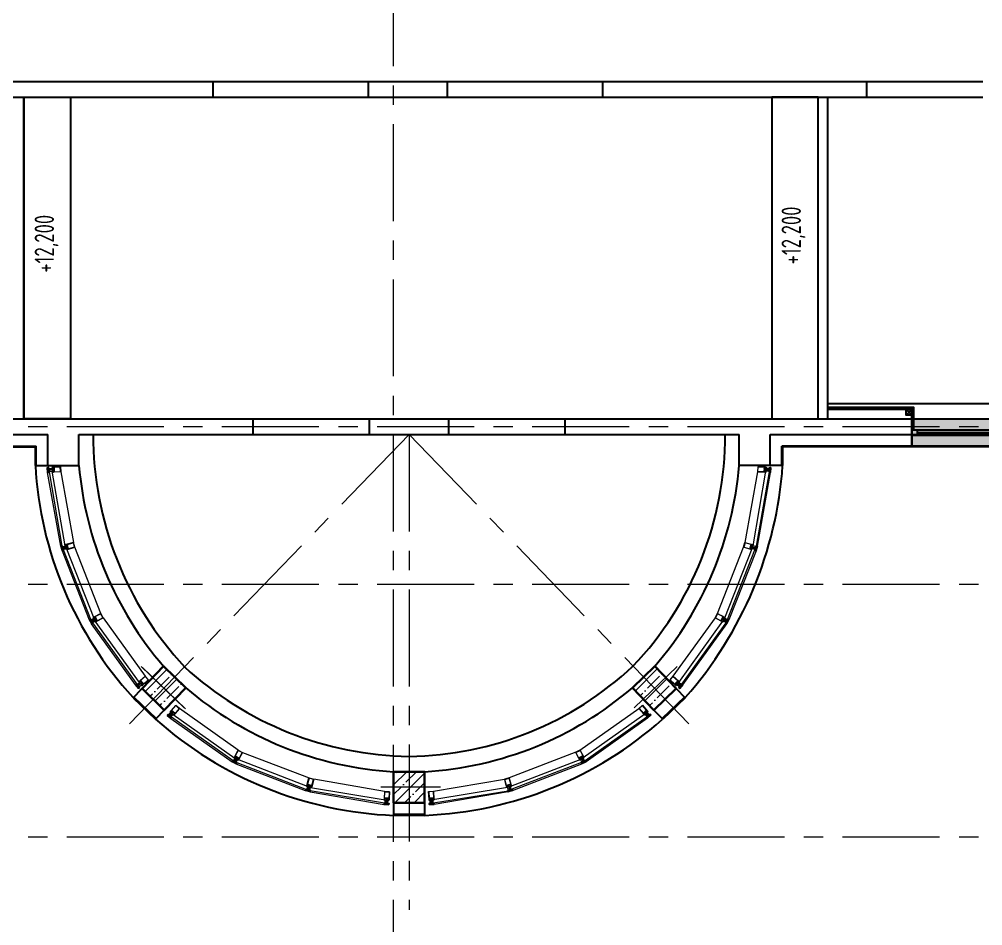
# Model space of a CAD drawing. Header units: millimetres. Extents: x -185251 to 7892985, y -102157 to 319855.
# Drawn here: x -139296 to -126878, y 192294 to 203982 of the extents above; entities that cross this region are included whole.
import ezdxf
from ezdxf import colors
from ezdxf.entities.mleader import LeaderData, LeaderLine
from ezdxf.math import Vec2, Vec3

# ---------------------------------------------------------------- set-up
doc = ezdxf.new("R2010")
doc.units = ezdxf.units.MM
doc.header["$LTSCALE"] = 10
doc.linetypes.add('CENTER', pattern=[2, 1.25, -0.25, 0.25, -0.25])
for name, color, linetype, lineweight in [('АР_Оси', 142, 'Continuous', 9), ('АР_Перегородки витражные', 152, 'Continuous', 13), ('АР_Сущ Несущая стена', 202, 'Continuous', 30), ('АР_Штриховка монолит', 250, 'Continuous', 9)]:
    doc.layers.add(name, color=color, linetype=linetype, lineweight=lineweight)
doc.layers.add('Архитектура', color=251, linetype='Continuous')
doc.layers.get('0').off()
doc.layers.get('0').freeze()
doc.styles.add('ISOCPEUR', font='isocpeur.ttf', dxfattribs={"width": 0.7})
pattern_1 = [(335.76716334, (-69115.3163, 318510.941), (0.651582564, 1.447617495), []), (65.76716334, (-69115.3163, 318510.941), (-1.447617495, 0.651582564), [])]

# ---------------------------------------------------------------- blocks, each defined once
blk = doc.blocks.new('стойка витр.')
h = blk.add_hatch()
h.set_pattern_fill('ANSI37', scale=0.5, angle=-69.2328)
h.set_pattern_definition(pattern_1)
edge = h.paths.add_edge_path()
edge.add_line((-23, 14), (-23, 15))
edge.add_arc((-23, 15), 0.427, 20.7605, 72.3)
edge.add_arc((-23, 16), 0.427, 110.764, 252.288, ccw=False)
edge.add_line((-23, 16), (-22, 16))
edge.add_arc((-22, 16), 0.183, 20.749, 110.7854, ccw=False)
edge.add_line((-22, 16), (-22, 16))
edge.add_arc((-22, 16), 0.183, 200.7666, 335.778)
edge.add_line((-22, 16), (-21, 18))
edge.add_arc((-22, 18), 0.637, 344.3928, 381.7249)
edge.add_line((-21, 18), (-23, 22))
edge.add_arc((-23, 22), 0.637, 19.8094, 57.1415)
edge.add_line((-23, 22), (-24, 23))
edge.add_arc((-24, 23), 0.183, 65.7564, 200.7677)
edge.add_line((-25, 23), (-24, 23))
edge.add_arc((-25, 23), 0.183, -69.251, 20.7854, ccw=False)
edge.add_line((-25, 23), (-26, 22))
edge.add_arc((-26, 23), 0.427, 149.2464, 290.7703, ccw=False)
edge.add_arc((-27, 23), 0.427, 329.2344, 380.7738)
edge.add_line((-26, 23), (-27, 24))
edge.add_arc((-27, 24), 0.183, 20.749, 110.7854)
edge.add_line((-27, 24), (-33, 22))
edge.add_arc((-33, 21), 0.306, 107.612, 200.6883)
edge.add_line((-34, 21), (-33, 21))
edge.add_arc((-33, 21), 0.304, 200.7453, 225.8124)
edge.add_line((-33, 21), (-32, 19))
edge.add_arc((-32, 19), 0.305, -108.8628, 45.7814, ccw=False)
edge.add_arc((-29, 28), 9.95, 231.9543, 250.0412, ccw=False)
edge.add_arc((-35, 20), 0.4, 42.3093, 119.225)
edge.add_arc((-35, 20), 0.602, 134.395, 228.6478)
edge.add_arc((-29, 28), 11, 232.0873, 240.8889)
edge.add_arc((-37, 13), 6.09, 40.7589, 60.6144, ccw=False)
edge.add_arc((-33, 17), 0.305, -34.8959, 41.6027, ccw=False)
edge.add_line((-32, 16), (-33, 16))
edge.add_arc((-33, 16), 0.305, 145.1101, 256.4243)
edge.add_line((-33, 15), (-32, 15))
edge.add_arc((-32, 15), 0.305, -34.8899, 76.4243, ccw=False)
edge.add_line((-32, 15), (-32, 14))
edge.add_arc((-32, 14), 0.305, 145.1101, 256.4243)
edge.add_line((-32, 13), (-31, 13))
edge.add_arc((-31, 13), 0.305, -24.2247, 76.4204, ccw=False)
edge.add_line((-31, 13), (-32, 11))
edge.add_arc((-31, 11), 0.305, 155.7711, 290.7403)
edge.add_line((-31, 11), (-23, 14))
edge.add_arc((-23, 14), 0.183, 290.749, 380.749)
edge = h.paths.add_edge_path(flags=16)
edge.add_line((-23, 21), (-22, 19))
edge.add_arc((-23, 18), 0.541, -69.2328, 20.7672, ccw=False)
edge.add_line((-23, 18), (-23, 18))
edge.add_arc((-24, 18), 0.541, 200.7672, 290.7672, ccw=False)
edge.add_line((-24, 18), (-25, 20))
edge.add_arc((-25, 20), 0.541, 110.7672, 200.7672, ccw=False)
edge.add_line((-25, 21), (-24, 21))
edge.add_arc((-24, 21), 0.541, 20.7672, 110.7672, ccw=False)
edge = h.paths.add_edge_path(flags=16)
edge.add_line((-27, 20), (-26, 17))
edge.add_arc((-26, 17), 0.541, -69.2328, 20.7672, ccw=False)
edge.add_line((-26, 16), (-28, 15))
edge.add_arc((-28, 16), 0.541, 200.7672, 290.7672, ccw=False)
edge.add_line((-29, 15), (-30, 19))
edge.add_arc((-30, 19), 0.541, 110.7672, 200.7672, ccw=False)
edge.add_line((-30, 20), (-28, 21))
edge.add_arc((-27, 20), 0.541, 20.7672, 110.7672, ccw=False)
h = blk.add_hatch()
h.set_pattern_fill('ANSI37', scale=0.5, angle=-69.2328)
h.set_pattern_definition([(335.76716334, (-69115.9168, 318510.7132), (0.651582564, 1.447617495), []), (65.76716334, (-69115.9168, 318510.7132), (-1.447617495, 0.651582564), [])])
edge = h.paths.add_edge_path()
edge.add_arc((-61, -46), 0.549, 155.7657, 200.7672)
edge.add_line((-62, -46), (-61, -44))
edge.add_arc((-61, -44), 0.183, 20.7672, 155.7657)
edge.add_line((-61, -44), (-61, -45))
edge.add_arc((-61, -45), 0.183, 200.7672, 290.7672)
edge.add_line((-61, -45), (-59, -44))
edge.add_arc((-60, -44), 0.427, -69.2328, 72.2936)
edge.add_arc((-59, -43), 0.427, 200.7672, 252.2936)
edge.add_line((-60, -43), (-63, -35))
edge.add_arc((-63, -34), 0.305, 110.7672, 200.7672)
edge.add_line((-63, -34), (-61, -33))
edge.add_arc((-60, -34), 0.304, 76.4029, 110.7672)
edge.add_line((-60, -33), (-60, -34))
edge.add_arc((-108, -56), 53, 16.7114, 24.8229)
edge.add_line((-57, -41), (-58, -41))
edge.add_arc((-58, -41), 0.305, 145.1109, 256.4234)
edge.add_line((-58, -42), (-57, -42))
edge.add_arc((-57, -42), 0.305, -34.8891, 76.4234)
edge.add_line((-57, -42), (-57, -43))
edge.add_arc((-57, -43), 0.305, 145.1109, 256.4234)
edge.add_line((-57, -44), (-56, -44))
edge.add_arc((-56, -44), 0.305, -34.8891, 76.4234)
edge.add_line((-56, -44), (-56, -45))
edge.add_arc((-56, -45), 0.305, 145.1109, 256.4234)
edge.add_line((-56, -46), (-55, -46))
edge.add_arc((-56, -46), 0.305, -34.8891, 76.4234)
edge.add_line((-55, -46), (-56, -47))
edge.add_arc((-56, -47), 0.305, 145.1109, 256.4234)
edge.add_line((-56, -47), (-55, -48))
edge.add_arc((-55, -48), 0.305, -34.8891, 76.4234)
edge.add_line((-55, -48), (-55, -49))
edge.add_arc((-55, -49), 0.305, 145.1109, 256.4234)
edge.add_line((-55, -49), (-54, -50))
edge.add_arc((-54, -50), 0.305, -34.8891, 76.4234)
edge.add_line((-54, -50), (-54, -51))
edge.add_arc((-54, -51), 0.305, 145.1109, 256.4234)
edge.add_line((-54, -51), (-53, -51))
edge.add_arc((-53, -52), 0.305, -43.6751, 76.4279)
edge.add_line((-53, -52), (-54, -53))
edge.add_arc((-54, -53), 0.305, 136.3286, 262.7471)
edge.add_arc((-55, -61), 7.99, 59.586, 82.7471)
edge.add_arc((-51, -54), 0.305, 253.291, 419.586)
edge.add_arc((-53, -61), 6.03, 73.291, 110.7672)
edge.add_line((-55, -55), (-55, -55))
edge.add_arc((-55, -55), 0.427, 200.7672, 290.7672)
edge.add_line((-55, -55), (-57, -51))
edge.add_arc((-56, -51), 0.427, 149.2366, 200.7672)
edge.add_arc((-57, -51), 0.427, -30.7634, 40.0143)
edge.add_arc((-57, -51), 0.427, 40.0005, 110.7672)
edge.add_line((-57, -50), (-58, -51))
edge.add_arc((-58, -51), 0.183, 110.7672, 200.7672)
edge.add_line((-58, -51), (-58, -51))
edge.add_arc((-59, -51), 0.183, 245.7686, 380.7672)
edge.add_line((-59, -51), (-60, -51))
edge.add_arc((-60, -50), 0.549, 200.7672, 245.7686)
edge.add_line((-60, -50), (-62, -46))
edge = h.paths.add_edge_path(flags=16)
edge.add_arc((-59, -49), 0.541, 200.7672, 290.7672)
edge.add_line((-61, -47), (-60, -49))
edge.add_arc((-60, -47), 0.541, 110.7672, 200.7672)
edge.add_line((-59, -46), (-60, -46))
edge.add_arc((-59, -46), 0.541, 20.7672, 110.7672)
edge.add_line((-58, -48), (-59, -46))
edge.add_arc((-58, -49), 0.541, -69.2328, 20.7672)
edge.add_line((-59, -50), (-58, -49))
h = blk.add_hatch()
h.set_pattern_fill('ANSI37', scale=0.5, angle=-69.2328)
h.set_pattern_definition(pattern_1)
edge = h.paths.add_edge_path()
edge.add_line((-8, -26), (-7, -27))
edge.add_arc((-8, -27), 0.427, -30.7656, 20.7738, ccw=False)
edge.add_arc((-7, -27), 0.427, 149.2464, 290.7703)
edge.add_line((-7, -28), (-6, -27))
edge.add_arc((-6, -27), 0.183, 290.749, 380.7854)
edge.add_line((-6, -27), (-6, -27))
edge.add_arc((-6, -27), 0.183, 65.7564, 200.7677, ccw=False)
edge.add_line((-5, -27), (-4, -27))
edge.add_arc((-4, -28), 0.637, 19.8094, 57.1415, ccw=False)
edge.add_line((-4, -28), (-2, -31))
edge.add_arc((-3, -32), 0.637, -15.6072, 21.7249, ccw=False)
edge.add_line((-2, -32), (-3, -33))
edge.add_arc((-3, -33), 0.183, 200.7666, 335.778, ccw=False)
edge.add_line((-3, -33), (-3, -33))
edge.add_arc((-3, -33), 0.183, 20.749, 110.7854)
edge.add_line((-3, -33), (-4, -34))
edge.add_arc((-4, -34), 0.427, 110.764, 252.288)
edge.add_arc((-5, -35), 0.427, 20.7605, 72.3, ccw=False)
edge.add_line((-4, -35), (-4, -36))
edge.add_arc((-4, -36), 0.183, -69.251, 20.7854, ccw=False)
edge.add_line((-4, -36), (-11, -38))
edge.add_arc((-11, -38), 0.306, 200.846, 293.9223, ccw=False)
edge.add_line((-11, -38), (-11, -38))
edge.add_arc((-11, -37), 0.304, 175.722, 200.789, ccw=False)
edge.add_line((-11, -37), (-11, -35))
edge.add_arc((-12, -35), 0.305, 355.7529, 510.3972)
edge.add_arc((-3, -40), 9.95, 151.4932, 169.58)
edge.add_arc((-13, -38), 0.4, 282.3093, 359.225, ccw=False)
edge.add_arc((-13, -38), 0.602, 172.8865, 267.1393, ccw=False)
edge.add_arc((-3, -40), 11, 160.6454, 169.447, ccw=False)
edge.add_arc((-19, -34), 6.09, 340.92, 360.7754)
edge.add_arc((-13, -34), 0.305, 359.9316, 436.4302)
edge.add_line((-13, -34), (-14, -34))
edge.add_arc((-14, -33), 0.305, 145.1101, 256.4243, ccw=False)
edge.add_line((-14, -33), (-14, -32))
edge.add_arc((-14, -32), 0.305, 325.1101, 436.4243)
edge.add_line((-14, -32), (-15, -32))
edge.add_arc((-15, -31), 0.305, 145.1101, 256.4243, ccw=False)
edge.add_line((-15, -31), (-14, -30))
edge.add_arc((-15, -30), 0.305, 325.1139, 425.759)
edge.add_line((-15, -30), (-16, -29))
edge.add_arc((-16, -29), 0.305, 110.794, 245.7633, ccw=False)
edge.add_line((-16, -29), (-8, -26))
edge.add_arc((-8, -26), 0.183, 20.7854, 110.7854, ccw=False)
edge = h.paths.add_edge_path(flags=16)
edge.add_line((-3, -31), (-4, -29))
edge.add_arc((-5, -29), 0.541, 20.7672, 110.7672)
edge.add_line((-5, -28), (-6, -29))
edge.add_arc((-6, -29), 0.541, 110.7672, 200.7672)
edge.add_line((-6, -29), (-5, -32))
edge.add_arc((-5, -32), 0.541, 200.7672, 290.7672)
edge.add_line((-5, -32), (-4, -32))
edge.add_arc((-4, -31), 0.541, 290.7672, 380.7672)
edge = h.paths.add_edge_path(flags=16)
edge.add_line((-7, -33), (-8, -29))
edge.add_arc((-9, -30), 0.541, 20.7672, 110.7672)
edge.add_line((-9, -29), (-11, -30))
edge.add_arc((-11, -31), 0.541, 110.7672, 200.7672)
edge.add_line((-11, -31), (-10, -34))
edge.add_arc((-10, -34), 0.541, 200.7672, 290.7672)
edge.add_line((-9, -35), (-7, -34))
edge.add_arc((-7, -33), 0.541, 290.7672, 380.7672)
at = {"lineweight": 0, "ltscale": 100, "transparency": 33554687}
for points in [[(-69, -58), (-90, -2), (-90, -1), (-89, -1), (-89, -1), (-88, -3), (-87, -3), (-87, -3), (-86, -3), (-87, -1), (-87, 0), (-82, 2), (-81, 1), (-80, 1), (-77, 4), (-78, 5), (-90, 0), (-91, -2), (-70, -59), (-68, -60), (-55, -55), (-55, -54), (-59, -54), (-59, -54), (-60, -56), (-65, -58), (-66, -57), (-67, -55), (-67, -55), (-68, -55), (-68, -56), (-67, -58), (-67, -58), (-68, -59)], [(66, 59), (-27, 24), (-26, 22), (-25, 22), (-25, 22), (-25, 23), (-21, 25), (-19, 21), (-19, 21), (-19, 21), (-18, 17), (-22, 16), (-23, 17), (-23, 16), (-23, 16), (-23, 14), (-17, 16), (-16, 17), (-15, 20), (-15, 20), (-17, 24), (-17, 25), (-17, 25), (-14, 27), (-12, 26), (-4, 5), (-5, 4), (-33, -7), (-33, -7), (-32, -8), (-31, -9), (-30, -9), (-30, -9), (-29, -9), (-29, -8), (-28, -9), (-27, -8), (-27, -8), (-26, -8), (-25, -7), (-25, -7), (-25, -7), (-24, -7), (-24, -6), (-23, -7), (-22, -6), (-22, -6), (-21, -6), (-20, -6), (-20, -5), (-20, -5), (-19, -5), (-18, -4), (-18, -5), (-17, -4), (-15, -5), (-15, -6), (-16, -8), (-16, -9), (-16, -8), (-17, -9), (-18, -9), (-18, -9), (-19, -9), (-19, -10), (-20, -10), (-21, -10), (-21, -11), (-21, -10), (-23, -11), (-23, -11), (-23, -11), (-24, -11), (-24, -12), (-25, -12), (-26, -12), (-26, -13), (-26, -12), (-28, -13), (-28, -13), (-28, -13), (-29, -13), (-29, -14), (-30, -15), (-29, -16), (-29, -16), (-1, -6), (0, -6), (8, -28), (8, -29), (4, -31), (3, -30), (3, -29), (2, -25), (2, -25), (-1, -23), (-2, -23), (-8, -25), (-7, -27), (-6, -28), (-6, -27), (-6, -26), (-2, -25), (0, -28), (0, -28), (0, -29), (1, -32), (-4, -34), (-4, -33), (-4, -33), (-5, -34), (-4, -36), (89, -1), (89, 1), (67, 59)], [(64, 56), (85, 0), (11, -28), (-11, 28)]]:
    blk.add_lwpolyline(points, close=True, dxfattribs=at)
for points in [[(-74, -6), (-74, -6), (-75, -6), (-74, -7), (-77, -8, -0.414362), (-77, -8), (-79, -2, -0.414326), (-79, 0), (-77, 0), (-77, -1), (-76, 0), (-76, 0), (-77, 3, 0.551224), (-78, 4), (-80, 1, -0.267349), (-81, 1), (-82, 1, 0.249629), (-83, 1), (-86, -2, 0.827043), (-86, -3), (-82, -2, -0.414326), (-81, -2), (-78, -9, 0.414326), (-77, -10), (-76, -9, -0.082799), (-72, -16), (-68, -26), (-68, -26), (-68, -26), (-65, -35, -0.082799), (-63, -43), (-64, -44, 0.414326), (-65, -45), (-62, -52, -0.414326), (-62, -53), (-66, -55, 0.827043), (-66, -56), (-61, -56, 0.249629), (-61, -55), (-60, -54, -0.267349), (-59, -54), (-56, -54, 0.551224), (-56, -54), (-57, -51), (-57, -50), (-58, -50), (-58, -51), (-59, -52, -0.414326), (-60, -51), (-63, -45, -0.414362), (-63, -45), (-60, -44), (-60, -45), (-60, -45), (-59, -44)], [(-32, -8), (-33, -7, 0.523933), (-33, -7), (-64, -19, 0.414326), (-65, -20), (-64, -21, 0.410627), (-63, -21), (-63, -21, 0.492552), (-63, -21), (-63, -20, -0.441111), (-63, -20), (-61, -19, -0.208057), (-60, -19, -0.000016), (-57, -21, -0.439819), (-56, -22, -0.000016), (-58, -25, -0.208057), (-58, -26), (-60, -27, -0.441111), (-60, -26), (-61, -26, 0.492552), (-61, -26), (-61, -26, 0.410627), (-62, -27), (-61, -28, 0.414326), (-61, -28), (-30, -17, 0.523933), (-29, -16), (-30, -15)]]:
    blk.add_lwpolyline(points, format="xyb", close=True, dxfattribs=at)
at = {"color": 7, "lineweight": 0, "ltscale": 100, "transparency": 33554687}
for points in [[(-74, 3, 0.57795), (-74, 4), (-75, 4, -0.615334), (-75, 4, 0.101403), (-74, 7, 0.887085), (-74, 7, -0.164997), (-77, 5), (-77, 5, 0.414304), (-78, 4), (-76, 1, 0.228696), (-76, 1, -0.319049), (-76, 0, -0.319002), (-76, 0), (-77, -1, -0.4144), (-77, -1), (-78, 0, 0.668339), (-78, 0), (-79, -2, 0.198883), (-79, -2), (-77, -6, 0.198883), (-77, -7), (-75, -7, 0.668339), (-75, -7), (-75, -7, -0.4144), (-75, -7), (-74, -6, -0.710202), (-73, -7, 0.228696), (-73, -7), (-70, -16, 0.414362), (-70, -16), (-67, -15, 0.151171), (-67, -15), (-67, -15, 0.035408), (-70, -8), (-71, -7, -0.527868), (-71, -7), (-70, -6, 0.527868), (-71, -6), (-72, -5, -0.527868), (-72, -5), (-71, -4, 0.527868), (-71, -4), (-72, -4, -0.527868), (-72, -3), (-72, -2, 0.527868), (-72, -2), (-73, -2, -0.527868), (-73, -1), (-73, 0, 0.527868), (-73, 0), (-74, 0, -0.527868), (-74, 1), (-73, 1, 0.527868), (-74, 2), (-74, 2, -0.527868), (-75, 3)], [(-23, 14), (-23, 15, 0.228752), (-23, 15, -0.710164), (-23, 16), (-22, 16, -0.4144), (-22, 16), (-22, 16, 0.66825), (-22, 16), (-21, 18, 0.164348), (-21, 18), (-23, 22, 0.164348), (-23, 22), (-24, 23, 0.66825), (-25, 23), (-24, 23, -0.4144), (-25, 23), (-26, 22, -0.710164), (-26, 23, 0.228752), (-26, 23), (-27, 24, 0.4144), (-27, 24), (-33, 22, 0.430028), (-34, 21), (-33, 21, 0.109814), (-33, 21), (-32, 19, -0.800036), (-32, 18, -0.079083), (-35, 20, 0.348803), (-35, 20, 0.436125), (-35, 19, 0.038423), (-34, 18, -0.086853), (-32, 17, -0.346763), (-32, 16), (-33, 16, 0.527877), (-33, 15), (-32, 15, -0.527877), (-32, 15), (-32, 14, 0.527877), (-32, 13), (-31, 13, -0.469739), (-31, 13), (-32, 11, 0.667984), (-31, 11), (-23, 14, 0.414214)], [(-53, -51, -0.57795), (-53, -52), (-54, -53, 0.615334), (-54, -53, -0.101403), (-51, -54, -0.887085), (-51, -55, 0.164997), (-55, -55), (-55, -55, -0.414304), (-55, -55), (-57, -51, -0.228696), (-57, -51, 0.319049), (-57, -50, 0.319002), (-57, -50), (-58, -51, 0.4144), (-58, -51), (-58, -51, -0.668339), (-59, -51), (-60, -51, -0.198883), (-60, -50), (-62, -46, -0.198883), (-62, -46), (-61, -44, -0.668339), (-61, -44), (-61, -45, 0.4144), (-61, -45), (-59, -44, 0.710202), (-59, -43, -0.228696), (-60, -43), (-63, -35, -0.414362), (-63, -34), (-61, -33, -0.151171), (-60, -33), (-60, -34, -0.035408), (-57, -41), (-58, -41, 0.527868), (-58, -42), (-57, -42, -0.527868), (-57, -42), (-57, -43, 0.527868), (-57, -44), (-56, -44, -0.527868), (-56, -44), (-56, -45, 0.527868), (-56, -46), (-55, -46, -0.527868), (-55, -46), (-56, -47, 0.527868), (-56, -47), (-55, -48, -0.527868), (-55, -48), (-55, -49, 0.527868), (-55, -49), (-54, -50, -0.527868), (-54, -50), (-54, -51, 0.527868), (-54, -51)], [(-8, -26), (-7, -27, -0.228752), (-7, -27, 0.710164), (-7, -28), (-6, -27, 0.4144), (-6, -27), (-6, -27, -0.66825), (-5, -27), (-4, -27, -0.164348), (-4, -28), (-2, -31, -0.164348), (-2, -32), (-3, -33, -0.66825), (-3, -33), (-3, -33, 0.4144), (-3, -33), (-4, -34, 0.710164), (-4, -34, -0.228752), (-4, -35), (-4, -36, -0.4144), (-4, -36), (-11, -38, -0.430028), (-11, -38), (-11, -38, -0.109814), (-11, -37), (-11, -35, 0.800036), (-12, -35, 0.079083), (-13, -38, -0.348803), (-13, -38, -0.436125), (-14, -38, -0.038423), (-13, -36, 0.086853), (-13, -34, 0.346763), (-13, -34), (-14, -34, -0.527877), (-14, -33), (-14, -32, 0.527877), (-14, -32), (-15, -32, -0.527877), (-15, -31), (-14, -30, 0.469739), (-15, -30), (-16, -29, -0.667984), (-16, -29), (-8, -26, -0.414214)]]:
    blk.add_lwpolyline(points, format="xyb", close=True, dxfattribs=at)
for points in [[(-72, 0), (-73, 0)], [(-27, 24), (-27, 24)], [(-23, 14), (-23, 14)]]:
    blk.add_lwpolyline(points, dxfattribs=at)
blk.add_lwpolyline([(-73, 0), (-55, -48), (-54, -48), (-72, 0)], close=True)
at = {"lineweight": 0, "ltscale": 100, "transparency": 33554687}
for points in [[(-70, -6), (-69, -6), (-31, 9), (-31, 9), (-31, 11)], [(-56, -42), (-56, -41), (-17, -27), (-17, -27), (-16, -29)]]:
    blk.add_lwpolyline(points, dxfattribs=at)
at = {"color": 7}
for points in [[(-27, 20), (-26, 17, -0.414214), (-26, 16), (-28, 15, -0.414214), (-29, 15), (-30, 19, -0.414214), (-30, 20), (-28, 21, -0.414214)], [(-23, 21), (-22, 19, -0.414214), (-23, 18), (-23, 18, -0.414214), (-24, 18), (-25, 20, -0.414214), (-25, 21), (-24, 21, -0.414214)], [(-75, -2), (-74, -4, -0.414214), (-75, -5), (-76, -5, -0.414214), (-77, -5), (-78, -3, -0.414214), (-77, -2), (-76, -2, -0.414214)], [(-58, -48), (-59, -46, 0.414214), (-59, -46), (-60, -46, 0.414214), (-61, -47), (-60, -49, 0.414214), (-59, -50), (-58, -49, 0.414214)], [(-7, -33), (-8, -29, 0.414214), (-9, -29), (-11, -30, 0.414214), (-11, -31), (-10, -34, 0.414214), (-9, -35), (-7, -34, 0.414214)], [(-3, -31), (-4, -29, 0.414214), (-5, -28), (-6, -29, 0.414214), (-6, -29), (-5, -32, 0.414214), (-5, -32), (-4, -32, 0.414214)]]:
    blk.add_lwpolyline(points, format="xyb", close=True, dxfattribs=at)
at = {"color": 7, "lineweight": 0, "ltscale": 100, "transparency": 33554687}
blk.add_arc((-33, 21), 0.305, 110.7562, 200.7779, dxfattribs=at)
blk = doc.blocks.new('A$Ccadbda81')
at = {"layer": 'АР_Перегородки витражные', "color": 5}
for p, q in [((89, -1005), (-114, -61)), ((-95, -53), (104, -1006)), ((145, -997), (-54, -43)), ((55, -46), (251, -953)), ((108, -1064), (489, -1941)), ((508, -1935), (124, -1053)), ((163, -1037), (546, -1918)), ((636, -1855), (270, -1012)), ((533, -1980), (1130, -2751)), ((1163, -2725), (567, -1955)), ((666, -1908), (1236, -2643)), ((1113, -2760), (520, -1993))]:
    blk.add_line(p, q, dxfattribs=at)
at = {"layer": 'АР_Перегородки витражные', "xscale": -1}
for p, rotation in [((-31, -22), 206.0439613467204), ((1196, -2723), 244.0437384224219)]:
    blk.add_blockref('стойка витр.', p, dxfattribs=dict(at, rotation=rotation))
at = {"layer": 'АР_Перегородки витражные'}
for p, rotation in [((181, -1008), 357.0718620546067), ((579, -1924), 9.301548555461455)]:
    blk.add_blockref('стойка витр.', p, dxfattribs=dict(at, rotation=rotation))
blk = doc.blocks.new('A$C81a96c4f')
at = {"layer": 'АР_Штриховка монолит', "ltscale": 100}
h = blk.add_hatch(dxfattribs=at)
h.set_pattern_fill('ANSI35', color=256, scale=700)
h.set_pattern_definition([(45, (-977645.9, 95082.39), (-123.743687, 123.743687), []), (45, (-977522.15, 95082.39), (-123.743687, 123.743687), [218.75, -43.75, 0, -43.75])])
h.paths.add_polyline_path([(-3166, -2990), (-3443, -3278), (-3156, -3556), (-2878, -3268)])
h = blk.add_hatch(dxfattribs=at)
h.set_pattern_fill('ANSI35', color=256, scale=700)
h.set_pattern_definition([(45, (-971324.91, 95091.84), (-123.743687, 123.743687), []), (45, (-971201.17, 95091.84), (-123.743687, 123.743687), [218.75, -43.75, 0, -43.75])])
h.paths.add_polyline_path([(3166, -2990), (2878, -3268), (3156, -3556), (3443, -3278)])
h = blk.add_hatch(dxfattribs=at)
h.set_pattern_fill('ANSI35', color=256, scale=700)
h.set_pattern_definition([(45, (177458.83, -66645.68), (-123.74369, 123.74369), []), (45, (177582.58, -66645.68), (-123.74369, 123.74369), [218.75, -43.75, 0, -43.75])])
h.paths.add_polyline_path([(200, -4350), (-200, -4350), (-200, -4750), (200, -4750)])
at = {"layer": 'АР_Сущ Несущая стена', "ltscale": 100}
for points in [[(-2878, -3268), (-3166, -2990), (-3443, -3278), (-3156, -3556)], [(2878, -3268), (3166, -2990), (3443, -3278), (3156, -3556)], [(-200, -4350), (200, -4350), (200, -4750), (-200, -4750)]]:
    blk.add_lwpolyline(points, close=True, dxfattribs=at)
blk = doc.blocks.new('_DOTSMALL')
at = {"color": 0, "linetype": 'ByBlock', "const_width": 0.5}
blk.add_lwpolyline([(-0.0625, 0, 1), (0.0625, 0, 1)], format="xyb", close=True, dxfattribs=at)
blk = doc.blocks.new('A$Ce02d65bd')
at = {"ltscale": 100}
for points in [[(0, 0), (0, 75), (75, 75), (75, 0), (0, 0)], [(0, 0), (75, 75)], [(0, 75), (75, 0)]]:
    blk.add_lwpolyline(points, dxfattribs=at)
blk = doc.blocks.new('*U108')
at = {"true_color": 0xffffff}
h = blk.add_hatch(color=7, dxfattribs=at)
h.dxf.hatch_style = 1
h.paths.add_polyline_path([(-1310, -140), (0, -140), (0, 220), (-1310, 220)])
at = {"lineweight": 30}
for p, q in [((-1310, -140), (-1310, 220)), ((0, -140), (0, 220))]:
    blk.add_line(p, q, dxfattribs=at)
for p, q in [((0, 220), (-1310, 220)), ((-1310, 70), (0, 70)), ((-1310, 0), (0, 0)), ((-1240, 0), (-1240, 70)), ((-1240, 35), (-70, 35)), ((-70, 0), (-70, 70)), ((-1310, -140), (0, -140)), ((-1310, -140), (-1310, -140)), ((-1310, -140), (-1310, -140)), ((0, -140), (0, -140)), ((0, -140), (0, -140))]:
    blk.add_line(p, q)

msp = doc.modelspace()

# ---------------------------------------------------------------- linework, layer by layer
at = {"layer": 'АР_Оси', "linetype": 'CENTER', "ltscale": 100}
for p, q in [((-134471.3, 185378), (-134471.3, 219685.4)), ((-172683.5, 202979.2), (-97582.9, 202979.2)), ((-172683.5, 198729.2), (-97582.9, 198729.2)), ((-134271.3, 198629.2), (-137876.6, 194895.9)), ((-134271.3, 198629.2), (-134271.3, 192497.2)), ((-134271.3, 198629.2), (-130666, 194895.9)), ((-172683.5, 196699.2), (-97582.9, 196699.2)), ((-137724.1, 195638.3), (-137170.5, 195103.7)), ((-137708.8, 195623.5), (-137155.2, 195088.9)), ((-130818.6, 195638.3), (-131372.2, 195103.7)), ((-130818.6, 195638.3), (-131372.2, 195103.7)), ((-133865.3, 194079.2), (-134634.9, 194079.2)), ((-133865.3, 194079.2), (-134634.9, 194079.2)), ((-172683.5, 193439.2), (-97582.9, 193439.2))]:
    msp.add_line(p, q, dxfattribs=at)
at = {"layer": 'Архитектура', "lineweight": 25, "transparency": 33554684}
for p, q in [((-142496.3, 203179.2), (-136799.3, 203179.2)), ((-136799.3, 203179.2), (-136799.3, 202979.2)), ((-136799.3, 203179.2), (-134799.3, 203179.2)), ((-134799.3, 203179.2), (-133779.3, 203179.2)), ((-134799.3, 203179.2), (-134799.3, 202979.2)), ((-133779.3, 203179.2), (-133779.3, 202979.2)), ((-133779.3, 203179.2), (-131779.3, 203179.2)), ((-131779.3, 203179.2), (-128377.9, 203179.2)), ((-131779.3, 203179.2), (-131779.3, 202979.2)), ((-128377.9, 203179.3), (-128377.9, 202979.3)), ((-128377.9, 203179.2), (-126877.9, 203179.2)), ((-128377.9, 203179.2), (-126877.9, 203179.2)), ((-142496.3, 202979.2), (-136799.3, 202979.2)), ((-136799.3, 202979.2), (-134799.3, 202979.2)), ((-134799.3, 202979.2), (-133779.3, 202979.2)), ((-133779.3, 202979.2), (-131779.3, 202979.2)), ((-131779.3, 202979.2), (-128377.9, 202979.3)), ((-128377.9, 202979.2), (-126877.9, 202979.2)), ((-128377.9, 202979.2), (-126877.9, 202979.2)), ((-128877.9, 199029.3), (-121081.3, 199029.2)), ((-147496.3, 198829.2), (-136283.3, 198829.2)), ((-136283.3, 198629.2), (-136283.3, 198829.2)), ((-136283.3, 198829.2), (-132259.3, 198829.2)), ((-134783.3, 198829.2), (-133759.3, 198829.2)), ((-134783.3, 198629.2), (-134783.3, 198829.2)), ((-133759.3, 198629.2), (-133759.3, 198829.2)), ((-132259.3, 198829.2), (-121081.3, 198829.2)), ((-132259.3, 198629.2), (-132259.3, 198829.2)), ((-147496.3, 198629.2), (-138928.9, 198629.2)), ((-138526.8, 198629.2), (-136283.3, 198629.2)), ((-136283.3, 198629.2), (-132259.3, 198629.2)), ((-134783.3, 198629.2), (-133759.3, 198629.2)), ((-132259.3, 198629.2), (-130016.6, 198629.2)), ((-129616.6, 198629.2), (-121081.3, 198629.2)), ((-147346.3, 198479.2), (-139078.9, 198479.2)), ((-147336.3, 198469.2), (-139088.9, 198469.2)), ((-121231.3, 198479.2), (-129466.6, 198479.2)), ((-121241.3, 198469.2), (-129456.6, 198469.2)), ((-139088.9, 198229.2), (-138928.9, 198229.2)), ((-129456.6, 198229.2), (-129616.6, 198229.2)), ((-137827.5, 195234.6), (-137716.3, 195349.7)), ((-137428.6, 195071.9), (-137539.7, 194956.8)), ((-134471.3, 193877.1), (-134471.3, 193717.1))]:
    msp.add_line(p, q, dxfattribs=at)
for points in [[(-139236.3, 202979.2), (-139236.3, 198829.2)], [(-128997.9, 198829.2), (-128997.9, 202979.2)], [(-128877.9, 202979.2), (-128877.9, 198829.2)], [(-127766.3, 198687.7), (-127766.3, 198976.9), (-128877.9, 198976.9)], [(-127778.8, 198687.7), (-127778.8, 198964.4), (-128877.9, 198964.4)], [(-127791.3, 198707.4), (-127791.3, 198951.9), (-128877.9, 198951.9)], [(-138928.9, 198229.2), (-138928.9, 198629.2)], [(-138526.8, 198229.2), (-138526.8, 198629.2)], [(-130016.6, 198229.2), (-130016.6, 198629.2)], [(-129616.6, 198229.2), (-129616.6, 198629.2)], [(-139088.9, 198229.2), (-139088.9, 198469.2)], [(-139078.9, 198229.2), (-139078.9, 198479.2)], [(-129466.6, 198229.2), (-129466.6, 198479.2)], [(-129456.6, 198229.2), (-129456.6, 198469.2)], [(-138928.9, 198229.2), (-138526.8, 198229.2)], [(-129616.6, 198229.2), (-130016.6, 198229.2)], [(-137714.8, 195351.3), (-137770.5, 195293.7)], [(-130827.8, 195351.3), (-130715.2, 195234.6)], [(-137827.5, 195234.6), (-137539.7, 194956.8)], [(-137820.5, 195241.8), (-137532.8, 194964)], [(-130722.1, 195241.8), (-131009.9, 194964)], [(-130715.2, 195234.6), (-131002.9, 194956.8)], [(-137427.1, 195073.4), (-137482.8, 195015.8)], [(-131115.6, 195073.4), (-131002.9, 194956.8)], [(-134471.3, 193879.2), (-134471.3, 193799)], [(-134071.3, 193879.2), (-134071.3, 193717)], [(-134071.3, 193727.1), (-134471.3, 193727.1)], [(-134071.3, 193717.1), (-134471.3, 193717.1)]]:
    msp.add_lwpolyline(points, dxfattribs=at)
for points in [[(-138636.3, 198829.2), (-139236.3, 198829.2), (-139236.3, 202979.2), (-138636.3, 202979.2)], [(-129597.9, 198829.2), (-128997.9, 198829.2), (-128997.9, 202979.2), (-129597.9, 202979.2)], [(-137149.2, 195361.2), (-137436.9, 195639), (-137714.8, 195351.3), (-137427.1, 195073.4)], [(-131393.4, 195361.2), (-131105.7, 195639), (-130827.8, 195351.3), (-131115.5, 195073.4)], [(-134471.3, 194279.2), (-134071.3, 194279.2), (-134071.3, 193879.2), (-134471.3, 193879.2)]]:
    msp.add_lwpolyline(points, close=True, dxfattribs=at)
for centre, radius, start, end in [((-133932.9, 198634.1), 4412.6, 180.06299, 222.88103), ((-134511.9, 198614.4), 4314, 316.43609, 0.19749), ((-134265, 198498.1), 4831.5, 183.18991, 222.41054), ((-133970, 198622.1), 4573.6, 184.92731, 220.70928), ((-134571.7, 198620.4), 4571.9, 319.29945, 355.09205), ((-134488.4, 198581.8), 5044.1, 318.50213, 355.99241), ((-134202.3, 198855.5), 4379.5, 227.40678, 269.09723), ((-134333.7, 198787.2), 4311.1, 270.82835, 313.13729), ((-134196.8, 198813.8), 4542.9, 229.46472, 266.535), ((-134345.9, 198813.8), 4542.8, 273.46461, 310.53518), ((-134271.3, 198629.2), 4916.2, 228.33129, 267.66871), ((-134272.8, 198627.6), 4914.7, 272.38941, 311.61489)]:
    msp.add_arc(centre, radius, start, end, dxfattribs=at)

# ---------------------------------------------------------------- block references
for name, p, rotation in [('A$Ce02d65bd', (-127791.3, 198951.9), 180), ('A$Ccadbda81', (-138815.3, 198195.9), 357.9999999999999), ('A$Ccadbda81', (-134004.4, 193974.3), 87.56699385810907)]:
    msp.add_blockref(name, p, dxfattribs=dict(at, rotation=rotation))
at = {"layer": 'Архитектура', "lineweight": 25, "transparency": 33554684, "xscale": -1}
for name, p, rotation in [('*U108', (-126481.3, 198689.2), 180), ('A$Ccadbda81', (-129727.4, 198195.9), 1.999999999999993), ('A$Ccadbda81', (-134538.7, 193972.6), 272.4330061418909)]:
    msp.add_blockref(name, p, dxfattribs=dict(at, rotation=rotation))
at = {"layer": 'Архитектура', "lineweight": 25, "transparency": 33554684}
msp.add_blockref('A$C81a96c4f', (-134271.3, 198629.2), dxfattribs=at)

# ---------------------------------------------------------------- leaders
ml = msp.add_multileader_mtext('Standard', dxfattribs=at)
ml.set_content('+13,700', color=256, style='ISOCPEUR')
ml.set_leader_properties(color=256, linetype='Continuous', lineweight=-1)
ml.set_arrow_properties(name='DOTSMALL')
ml.build(insert=Vec2(0, 0))
ml.multileader.update_dxf_attribs({"has_text_frame": 1, "text_left_attachment_type": 4, "text_right_attachment_type": 4, "dogleg_length": 100, "arrow_head_size": 180})
ctx = ml.context
ctx.base_point, ctx.char_height, ctx.arrow_head_size, ctx.landing_gap_size, ctx.plane_origin = Vec3(-153128.5, 305780.9), 250, 180, 50, Vec3(-155938.5, 304929.3)
ctx.left_attachment, ctx.right_attachment = 4, 4
notes = []
notes.append((ctx, [(0, (0, 0, 0), (0, 0), (1, 0), 1, [])]))
ctx.mtext.insert, ctx.mtext.width, ctx.mtext.line_spacing_style, ctx.mtext.flow_direction = Vec3(-153078.5, 306114.2), 852.697, 2, 5
ml = msp.add_multileader_mtext('Standard', dxfattribs=at)
ml.set_content('Л.2', color=256, style='ISOCPEUR')
ml.set_leader_properties(color=256, linetype='Continuous', lineweight=-1)
ml.set_arrow_properties(name='DOTSMALL')
ml.build(insert=Vec2(0, 0))
ml.multileader.update_dxf_attribs({"has_text_frame": 1, "text_left_attachment_type": 4, "text_right_attachment_type": 4, "dogleg_length": 100, "arrow_head_size": 180})
ctx = ml.context
ctx.base_point, ctx.char_height, ctx.arrow_head_size, ctx.landing_gap_size, ctx.plane_origin = Vec3(-155818.3, 305092.3, 0), 250, 180, 50, Vec3(-91789.1, 292800.5, 0)
ctx.left_attachment, ctx.right_attachment = 4, 4
notes.append((ctx, [(0, (0, 0, 0), (0, 0), (1, 0), 1, [])]))
ctx.mtext.insert, ctx.mtext.width, ctx.mtext.line_spacing_style, ctx.mtext.flow_direction = Vec3(-155768.3, 305425.7, 0), 852.697, 2, 5
ml = msp.add_multileader_mtext('Standard', dxfattribs=at)
ml.set_content('+15,850', color=256, style='ISOCPEUR')
ml.set_leader_properties(color=256, linetype='Continuous', lineweight=-1)
ml.set_arrow_properties(name='DOTSMALL')
ml.build(insert=Vec2(0, 0))
ml.multileader.update_dxf_attribs({"has_text_frame": 1, "text_left_attachment_type": 4, "text_right_attachment_type": 4, "dogleg_length": 100, "arrow_head_size": 180})
ctx = ml.context
ctx.base_point, ctx.char_height, ctx.arrow_head_size, ctx.landing_gap_size, ctx.plane_origin = Vec3(-153165, 299863.7), 250, 180, 50, Vec3(-154468.2, 298656.1)
ctx.left_attachment, ctx.right_attachment = 4, 4
notes.append((ctx, [(0, (0, 0, 0), (0, 0), (1, 0), 1, [])]))
ctx.mtext.insert, ctx.mtext.width, ctx.mtext.defined_height, ctx.mtext.line_spacing_style, ctx.mtext.flow_direction = Vec3(-153115, 300197), 696.035, 776.5, 2, 5
ml = msp.add_multileader_mtext('Standard', dxfattribs=at)
ml.set_content('+15,850', color=256, style='ISOCPEUR')
ml.set_leader_properties(color=256, linetype='Continuous', lineweight=-1)
ml.set_arrow_properties(name='DOTSMALL')
ml.build(insert=Vec2(0, 0))
ml.multileader.update_dxf_attribs({"has_text_frame": 1, "text_left_attachment_type": 4, "text_right_attachment_type": 4, "dogleg_length": 100, "arrow_head_size": 180})
ctx = ml.context
ctx.base_point, ctx.char_height, ctx.arrow_head_size, ctx.landing_gap_size, ctx.plane_origin = Vec3(-141689.6, 296695.6), 250, 180, 50, Vec3(-140764.6, 294352)
ctx.left_attachment, ctx.right_attachment = 4, 4
notes.append((ctx, [(0, (0, 0, 0), (0, 0), (1, 0), 1, [])]))
ctx.mtext.insert, ctx.mtext.width, ctx.mtext.line_spacing_style, ctx.mtext.flow_direction = Vec3(-141639.6, 297028.9), 852.697, 2, 5
ml = msp.add_multileader_mtext('Standard', dxfattribs=at)
ml.set_content('Л.2', color=256, style='ISOCPEUR')
ml.set_leader_properties(color=256, linetype='Continuous', lineweight=-1)
ml.set_arrow_properties(name='DOTSMALL')
ml.build(insert=Vec2(0, 0))
ml.multileader.update_dxf_attribs({"has_text_frame": 1, "text_left_attachment_type": 4, "text_right_attachment_type": 4, "dogleg_length": 100, "arrow_head_size": 180})
ctx = ml.context
ctx.base_point, ctx.char_height, ctx.arrow_head_size, ctx.landing_gap_size, ctx.plane_origin = Vec3(-155501.4, 214032.7, 0), 250, 180, 50, Vec3(-129706.2, 200566.2, 0)
ctx.left_attachment, ctx.right_attachment = 4, 4
notes.append((ctx, [(0, (0, 0, 0), (0, 0), (1, 0), 1, [])]))
ctx.mtext.insert, ctx.mtext.width, ctx.mtext.line_spacing_style, ctx.mtext.flow_direction = Vec3(-155451.4, 214366, 0), 852.697, 2, 5
ml = msp.add_multileader_mtext('Standard', dxfattribs=at)
ml.set_content('+9,800', color=256, style='ISOCPEUR')
ml.set_leader_properties(color=256, linetype='Continuous', lineweight=-1)
ml.set_arrow_properties(name='DOTSMALL')
ml.build(insert=Vec2(0, 0))
ml.multileader.update_dxf_attribs({"has_text_frame": 1, "text_left_attachment_type": 4, "text_right_attachment_type": 4, "dogleg_length": 100, "arrow_head_size": 180})
ctx = ml.context
ctx.base_point, ctx.char_height, ctx.arrow_head_size, ctx.landing_gap_size, ctx.plane_origin = Vec3(-152582.7, 213955.7), 250, 180, 50, Vec3(-155731.7, 213023.6)
ctx.left_attachment, ctx.right_attachment = 4, 4
notes.append((ctx, [(0, (0, 0, 0), (0, 0), (1, 0), 1, [])]))
ctx.mtext.insert, ctx.mtext.width, ctx.mtext.line_spacing_style, ctx.mtext.flow_direction = Vec3(-152532.7, 214289), 852.697, 2, 5
ml = msp.add_multileader_mtext('Standard', dxfattribs=at)
ml.set_content('+11,750', color=256, style='ISOCPEUR')
ml.set_leader_properties(color=256, linetype='Continuous', lineweight=-1)
ml.set_arrow_properties(name='DOTSMALL')
ml.build(insert=Vec2(0, 0))
ml.multileader.update_dxf_attribs({"has_text_frame": 1, "text_left_attachment_type": 4, "text_right_attachment_type": 4, "dogleg_length": 100, "arrow_head_size": 180})
ctx = ml.context
ctx.base_point, ctx.char_height, ctx.arrow_head_size, ctx.landing_gap_size, ctx.plane_origin = Vec3(-155526.1, 207799.1), 250, 180, 50, Vec3(-154118.5, 206726)
ctx.left_attachment, ctx.right_attachment = 4, 4
notes.append((ctx, [(0, (0, 0, 0), (0, 0), (1, 0), 1, [])]))
ctx.mtext.insert, ctx.mtext.width, ctx.mtext.defined_height, ctx.mtext.line_spacing_style, ctx.mtext.flow_direction = Vec3(-155476.1, 208132.4), 696.035, 912.5, 2, 5
ml = msp.add_multileader_mtext('Standard', dxfattribs=at)
ml.set_content('+12,200', color=256, style='ISOCPEUR')
ml.set_leader_properties(color=256, linetype='Continuous', lineweight=-1)
ml.set_arrow_properties(name='DOTSMALL')
ml.build(insert=Vec2(0, 0))
ml.multileader.update_dxf_attribs({"has_text_frame": 1, "text_left_attachment_type": 4, "text_right_attachment_type": 4, "dogleg_length": 100, "arrow_head_size": 180})
ctx = ml.context
ctx.base_point, ctx.char_height, ctx.arrow_head_size, ctx.landing_gap_size, ctx.plane_origin, ctx.plane_x_axis, ctx.plane_y_axis = Vec3(-129137.5, 200772), 250, 180, 50, Vec3(-116989.9, 226007.9), Vec3(0, 1), Vec3(-1, 0)
ctx.left_attachment, ctx.right_attachment = 4, 4
notes.append((ctx, [(0, (0, 0, 0), (0, 0), (1, 0), 1, [])]))
ctx.mtext.insert, ctx.mtext.text_direction, ctx.mtext.rotation, ctx.mtext.width, ctx.mtext.line_spacing_style, ctx.mtext.flow_direction = Vec3(-129470.8, 200822), Vec3(0, 1), 1.5707963, 852.697, 2, 5
ml = msp.add_multileader_mtext('Standard', dxfattribs=at)
ml.set_content('+12,200', color=256, style='ISOCPEUR')
ml.set_leader_properties(color=256, linetype='Continuous', lineweight=-1)
ml.set_arrow_properties(name='DOTSMALL')
ml.build(insert=Vec2(0, 0))
ml.multileader.update_dxf_attribs({"has_text_frame": 1, "text_left_attachment_type": 4, "text_right_attachment_type": 4, "dogleg_length": 100, "arrow_head_size": 180})
ctx = ml.context
ctx.base_point, ctx.char_height, ctx.arrow_head_size, ctx.landing_gap_size, ctx.plane_origin, ctx.plane_x_axis, ctx.plane_y_axis = Vec3(-138764.9, 200664.9), 250, 180, 50, Vec3(-126617.4, 225900.8), Vec3(0, 1), Vec3(-1, 0)
ctx.left_attachment, ctx.right_attachment = 4, 4
notes.append((ctx, [(0, (0, 0, 0), (0, 0), (1, 0), 1, [])]))
ctx.mtext.insert, ctx.mtext.text_direction, ctx.mtext.rotation, ctx.mtext.width, ctx.mtext.line_spacing_style, ctx.mtext.flow_direction = Vec3(-139098.3, 200714.9), Vec3(0, 1), 1.5707963, 852.697, 2, 5
for ctx, leaders in notes:
    for number, flags, end, landing, length, lines in leaders:
        leader = LeaderData()
        leader.index, (leader.has_last_leader_line, leader.has_dogleg_vector, leader.attachment_direction) = number, flags
        leader.last_leader_point, leader.dogleg_vector, leader.dogleg_length = Vec3(end), Vec3(landing), length
        for number, points, colour, breaks in lines:
            line = LeaderLine()
            line.index, line.vertices, line.color, line.breaks = number, Vec3.list(points), colors.encode_raw_color(colour), breaks
            leader.lines.append(line)
        ctx.leaders.append(leader)

doc.saveas('drawing.dxf')
